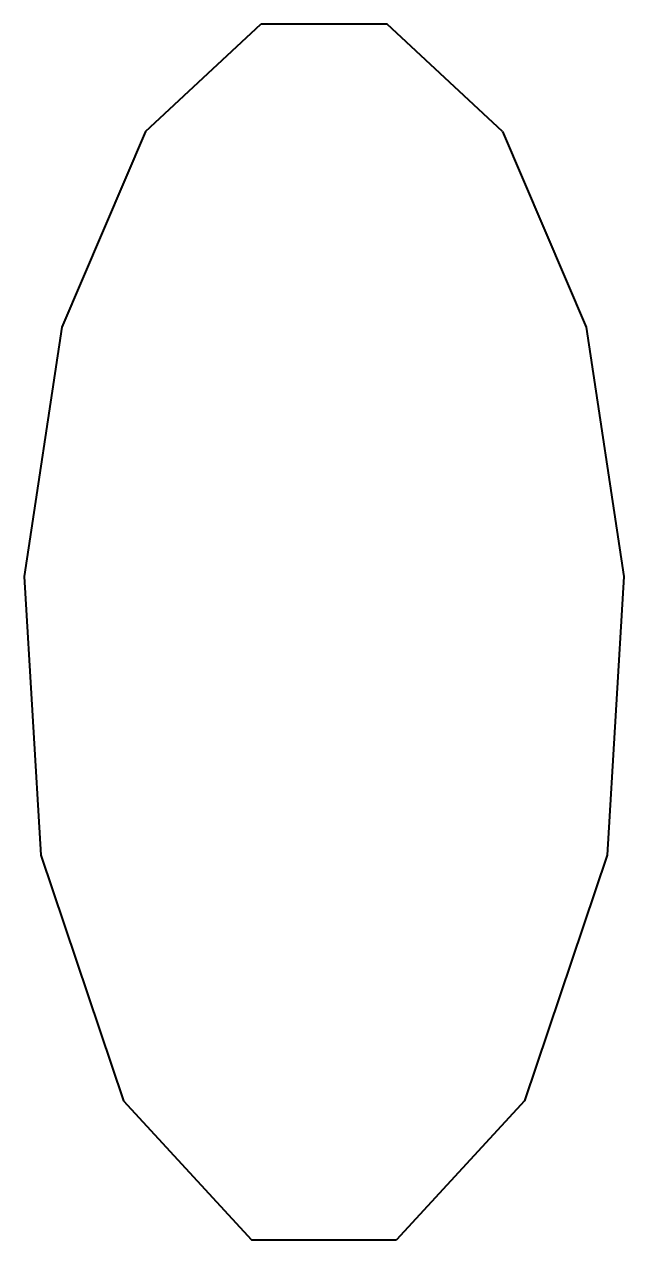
# Model space of a CAD drawing. Header units: inches. Extents: x -0.194 to 0.194, y -0.393 to 0.393.
import ezdxf

# ---------------------------------------------------------------- set-up
doc = ezdxf.new("R2010")
doc.units = ezdxf.units.IN
doc.header["$MEASUREMENT"] = 0
doc.layers.add('Visible', color=7, linetype='Continuous', lineweight=40)

msp = doc.modelspace()

# ---------------------------------------------------------------- linework, layer by layer
at = {"layer": 'Visible'}
for p, q in [((0.04088, 0.39343), (-0.04088, 0.39343)), ((0.11542, 0.324), (0.04088, 0.39343)), ((-0.11542, 0.324), (-0.04088, 0.39343)), ((-0.11542, 0.324), (-0.16959, 0.19739)), ((0.11542, 0.324), (0.16959, 0.19739)), ((-0.16959, 0.19739), (-0.19384, 0.03595)), ((0.16959, 0.19739), (0.19384, 0.03595)), ((-0.19384, 0.03595), (-0.18308, -0.14443)), ((0.19384, 0.03595), (0.18308, -0.14443)), ((-0.18308, -0.14443), (-0.12976, -0.30359)), ((0.18308, -0.14443), (0.12976, -0.30359)), ((-0.12976, -0.30359), (-0.04682, -0.39343)), ((0.12976, -0.30359), (0.04682, -0.39343)), ((-0.04682, -0.39343), (0.04682, -0.39343))]:
    msp.add_line(p, q, dxfattribs=at)

doc.saveas('drawing.dxf')
